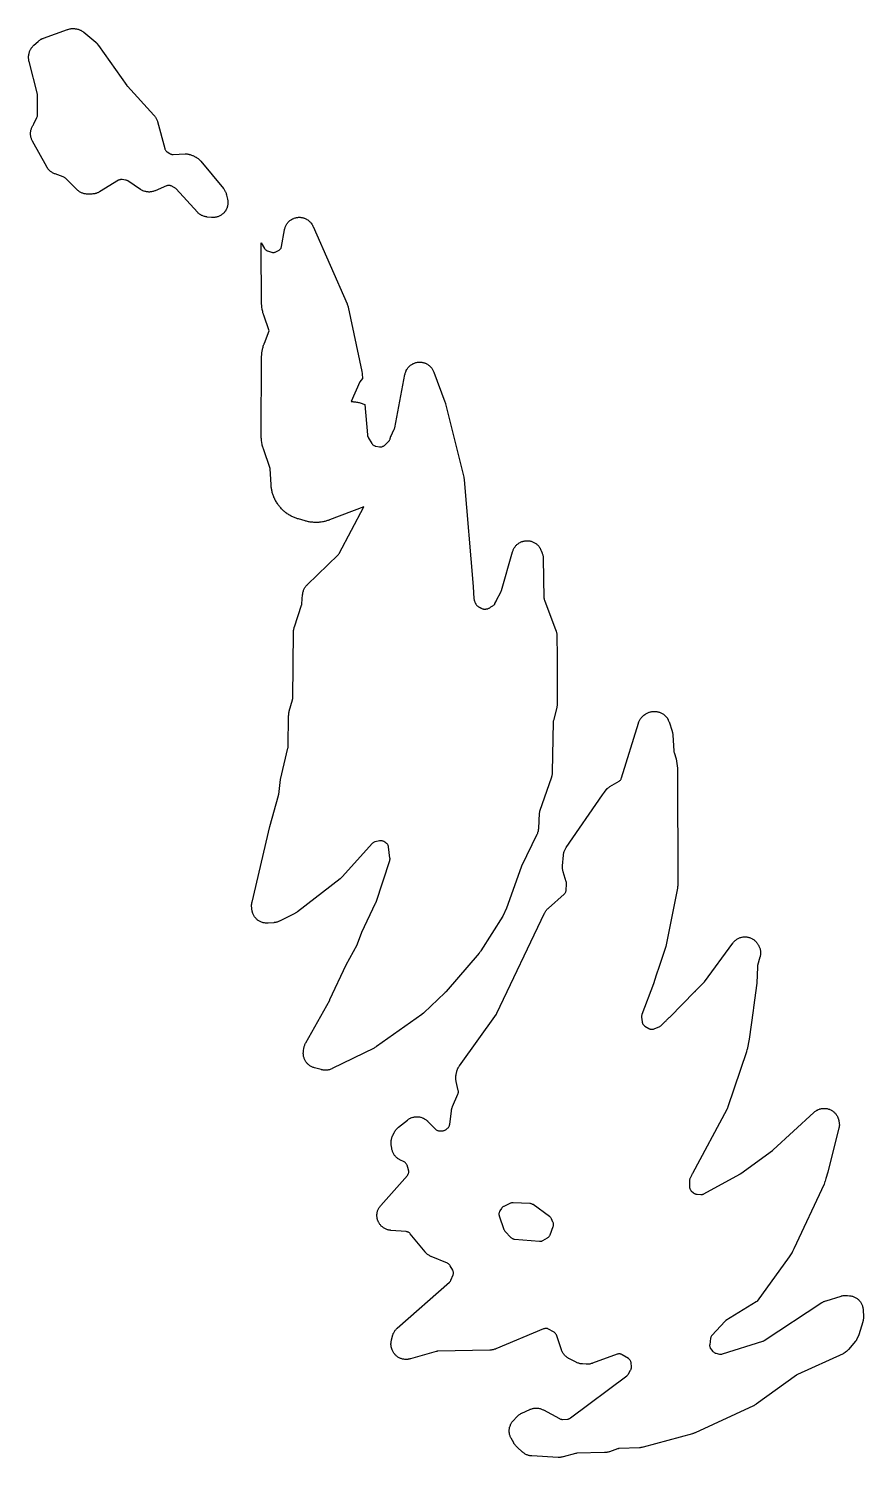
# Model space of a CAD drawing. Header units: millimetres. Extents: x 14 to 182, y 21 to 292.
# Drawn here: x 127.4 to 171.5, y 207.5 to 282.9 of the extents above; entities that cross this region are included whole.
import ezdxf

# ---------------------------------------------------------------- set-up
doc = ezdxf.new("R2010")
doc.units = ezdxf.units.MM
doc.layers.add('CUT', color=7, linetype='CONTINUOUS')

msp = doc.modelspace()

# ---------------------------------------------------------------- linework, layer by layer
at = {"layer": 'CUT'}
for points in [[(127.3984, 281.5832), (127.4077, 281.625), (127.4189, 281.6664), (127.4288, 281.6969), (127.4439, 281.737), (127.4566, 281.7664), (127.4755, 281.8049), (127.4909, 281.833), (127.5134, 281.8695), (127.5314, 281.896), (127.5572, 281.9301), (127.5777, 281.9548), (127.6067, 281.9864), (127.637, 282.0166), (127.6526, 282.0313), (127.8805, 282.237), (127.8971, 282.2512), (127.9309, 282.2789), (127.966, 282.3048), (127.9932, 282.323), (128.0306, 282.3454), (128.0594, 282.3609), (128.0989, 282.3796), (128.1392, 282.3964), (128.1595, 282.4043), (129.4288, 282.8618), (129.4523, 282.8695), (129.4995, 282.8837), (129.5474, 282.8952), (129.5838, 282.9019), (129.6327, 282.9081), (129.6696, 282.9107), (129.7189, 282.9116), (129.7682, 282.9097), (129.7928, 282.9081), (129.8429, 282.9034), (129.8654, 282.9007), (129.9103, 282.8943), (129.9548, 282.8855), (129.9878, 282.8773), (130.0312, 282.8641), (130.0632, 282.8526), (130.105, 282.8352), (130.1357, 282.8205), (130.1756, 282.7989), (130.2046, 282.7812), (130.2421, 282.7557), (130.2783, 282.7283), (130.296, 282.7142), (130.9186, 282.1917), (130.9332, 282.1789), (130.9618, 282.1527), (130.9851, 282.1295), (131.0709, 282.0255), (132.5592, 279.9132), (132.5707, 279.8979), (132.5872, 279.8774), (132.5997, 279.8629), (133.9921, 278.3424), (134.0063, 278.3262), (134.0338, 278.2932), (134.0596, 278.2588), (134.0778, 278.2322), (134.1003, 278.1955), (134.1158, 278.1673), (134.1347, 278.1287), (134.1474, 278.0991), (134.1625, 278.0588), (134.1757, 278.0179), (134.1818, 277.9973), (134.5635, 276.5819), (134.5732, 276.552), (134.586, 276.5234), (134.6018, 276.4962), (134.6202, 276.4708), (134.6413, 276.4475), (134.6646, 276.4266), (134.6901, 276.4081), (134.8321, 276.3162), (134.8587, 276.3008), (134.8867, 276.2883), (134.9159, 276.2787), (134.9459, 276.2721), (134.9764, 276.2686), (135.0071, 276.2683), (135.6355, 276.2934), (135.6584, 276.2938), (135.7041, 276.2933), (135.7498, 276.2904), (135.7838, 276.2866), (135.8289, 276.2791), (135.8624, 276.2719), (135.9066, 276.2599), (135.9392, 276.2492), (135.9819, 276.2328), (136.0237, 276.2142), (136.0443, 276.2044), (136.2007, 276.1253), (136.2211, 276.1143), (136.2613, 276.0912), (136.3003, 276.0661), (136.3285, 276.0458), (136.3648, 276.0169), (136.3907, 275.9938), (136.4238, 275.9612), (136.4551, 275.927), (136.4703, 275.9095), (137.6633, 274.4625), (137.6762, 274.4461), (137.7011, 274.4129), (137.7245, 274.3785), (137.7408, 274.352), (137.7609, 274.3156), (137.7747, 274.2877), (137.7913, 274.2496), (137.8025, 274.2205), (137.8155, 274.181), (137.8268, 274.141), (137.8319, 274.1209), (137.8803, 273.912), (137.8848, 273.89), (137.8927, 273.8458), (137.8984, 273.8013), (137.901, 273.7678), (137.9023, 273.7229), (137.9015, 273.6893), (137.8983, 273.6445), (137.8942, 273.6111), (137.8865, 273.5669), (137.8791, 273.534), (137.8671, 273.4908), (137.8564, 273.4589), (137.8401, 273.4171), (137.8264, 273.3864), (137.806, 273.3464), (137.7892, 273.3172), (137.765, 273.2794), (137.7454, 273.2521), (137.7175, 273.2169), (137.6953, 273.1917), (137.664, 273.1595), (137.6394, 273.1365), (137.605, 273.1076), (137.5783, 273.0873), (137.5412, 273.0619), (137.5125, 273.0443), (137.4731, 273.0228), (137.4429, 273.0081), (137.4015, 272.9906), (137.3699, 272.9791), (137.3271, 272.9658), (137.2945, 272.9574), (137.2505, 272.9485), (137.2172, 272.9434), (137.1726, 272.9389), (137.139, 272.9372), (137.0941, 272.9371), (137.0493, 272.9393), (137.0269, 272.9409), (136.8103, 272.9624), (136.787, 272.9653), (136.7406, 272.9723), (136.6946, 272.9818), (136.6606, 272.9907), (136.6158, 273.0049), (136.5829, 273.0173), (136.5399, 273.0361), (136.5084, 273.0518), (136.4676, 273.075), (136.438, 273.0939), (136.3998, 273.1212), (136.3723, 273.1432), (136.3371, 273.1743), (136.3037, 273.2072), (136.2874, 273.2241), (135.1632, 274.4521), (135.1426, 274.4726), (135.1201, 274.491), (135.0959, 274.5071), (135.0702, 274.5208), (134.8961, 274.6031), (134.87, 274.614), (134.843, 274.6224), (134.8153, 274.6282), (134.7872, 274.6313), (134.759, 274.6318), (134.7308, 274.6296), (134.7029, 274.6248), (134.6756, 274.6174), (134.6491, 274.6074), (134.0541, 274.351), (134.0333, 274.3427), (133.9915, 274.3271), (133.9489, 274.3135), (133.9165, 274.305), (133.8728, 274.2958), (133.8397, 274.2905), (133.7953, 274.2856), (133.7618, 274.2837), (133.7171, 274.2832), (133.6837, 274.2846), (133.6392, 274.2886), (133.606, 274.2933), (133.5621, 274.3017), (133.5296, 274.3096), (133.4867, 274.3224), (133.4552, 274.3335), (133.4138, 274.3504), (133.3835, 274.3646), (133.344, 274.3855), (133.3056, 274.4084), (133.2867, 274.4203), (132.6129, 274.8686), (132.5846, 274.8852), (132.5547, 274.8987), (132.5234, 274.9088), (132.4913, 274.9155), (132.3232, 274.9407), (132.2937, 274.9436), (132.264, 274.9437), (132.2344, 274.9407), (132.2053, 274.9349), (132.1769, 274.9262), (132.1495, 274.9148), (132.1234, 274.9007), (131.122, 274.2949), (131.1045, 274.2848), (131.0689, 274.2654), (131.0325, 274.2477), (131.0047, 274.2356), (130.9669, 274.2212), (130.9381, 274.2117), (130.8991, 274.2007), (130.8695, 274.1938), (130.8297, 274.1864), (130.7997, 274.1822), (130.7594, 274.1784), (130.719, 274.1764), (130.6987, 274.1759), (130.497, 274.1751), (130.4749, 274.1755), (130.4307, 274.1775), (130.3867, 274.1817), (130.3539, 274.1865), (130.3104, 274.1949), (130.2782, 274.2029), (130.2359, 274.2156), (130.2046, 274.2266), (130.1637, 274.2434), (130.1337, 274.2575), (130.0946, 274.2783), (130.0661, 274.2952), (130.0293, 274.3197), (130.0026, 274.3394), (129.9683, 274.3674), (129.9355, 274.397), (129.9194, 274.4122), (129.3191, 275.0097), (129.2947, 275.0315), (129.268, 275.0505), (129.2393, 275.0665), (129.2091, 275.0793), (128.7735, 275.2361), (128.7518, 275.2446), (128.709, 275.2625), (128.6672, 275.2827), (128.6367, 275.2994), (128.5971, 275.3237), (128.5685, 275.3435), (128.5316, 275.3718), (128.5052, 275.3944), (128.4715, 275.4263), (128.4475, 275.4515), (128.4173, 275.4868), (128.396, 275.5143), (128.3696, 275.5525), (128.3451, 275.592), (128.3334, 275.6121), (127.5861, 276.9728), (127.5687, 277.0046), (127.5507, 277.0416), (127.5379, 277.0714), (127.5228, 277.1115), (127.5129, 277.142), (127.5017, 277.1834), (127.4948, 277.2147), (127.4876, 277.2569), (127.4837, 277.2888), (127.4806, 277.3315), (127.4797, 277.3636), (127.4806, 277.4064), (127.4829, 277.4385), (127.4878, 277.481), (127.4931, 277.5127), (127.5021, 277.5546), (127.5103, 277.5856), (127.5233, 277.6264), (127.5344, 277.6565), (127.5512, 277.6959), (127.5652, 277.7249), (127.5856, 277.7625), (127.6023, 277.7899), (127.6302, 277.8314), (127.6426, 277.85), (127.6567, 277.8763), (127.8183, 278.2182), (127.8306, 278.2483), (127.8395, 278.2797), (127.845, 278.3118), (127.847, 278.3443), (127.854, 279.3728), (127.853, 279.3986), (127.8499, 279.4242), (127.8445, 279.4494), (127.4022, 281.1726), (127.3969, 281.1957), (127.3876, 281.2421), (127.3807, 281.289), (127.3774, 281.3243), (127.3755, 281.3716), (127.3759, 281.4071), (127.379, 281.4544), (127.3845, 281.5014), (127.3879, 281.5248), (127.3943, 281.5622)], [(142.0923, 253.5516), (143.7184, 255.1268), (143.74, 255.1501), (143.7591, 255.1756), (143.7753, 255.203), (145.0686, 257.6689), (143.2711, 256.974), (143.2449, 256.9643), (143.2252, 256.9572), (143.1989, 256.948), (143.1592, 256.9348), (143.1059, 256.9184), (143.0657, 256.907), (143.0117, 256.893), (142.9812, 256.8859), (142.9266, 256.8745), (142.8855, 256.8669), (142.8304, 256.858), (142.7994, 256.8537), (142.7439, 256.8474), (142.7023, 256.8437), (142.6466, 256.84), (142.6153, 256.8386), (142.5596, 256.8375), (142.5177, 256.8376), (142.462, 256.8391), (142.4307, 256.8406), (142.3751, 256.8447), (142.3334, 256.8487), (142.2781, 256.8553), (142.247, 256.8598), (142.192, 256.869), (142.151, 256.8768), (142.0964, 256.8886), (142.0558, 256.8983), (142.0287, 256.9051), (142.0085, 256.9105), (141.9816, 256.9179), (141.6211, 257.0224), (141.5939, 257.0306), (141.5736, 257.037), (141.5467, 257.0459), (141.5064, 257.0596), (141.4532, 257.0792), (141.4136, 257.0949), (141.3614, 257.117), (141.3323, 257.1301), (141.2812, 257.1546), (141.2433, 257.1739), (141.1933, 257.2009), (141.1657, 257.2167), (141.1171, 257.2459), (141.0811, 257.2687), (141.034, 257.3003), (141.0079, 257.3186), (140.9623, 257.3523), (140.9287, 257.3784), (140.8847, 257.4143), (140.8605, 257.435), (140.8182, 257.4729), (140.7873, 257.502), (140.7469, 257.5419), (140.7247, 257.5648), (140.6862, 257.6065), (140.6582, 257.6384), (140.6217, 257.6819), (140.6018, 257.7068), (140.5674, 257.7519), (140.5425, 257.7864), (140.5103, 257.8331), (140.4929, 257.8598), (140.4629, 257.908), (140.4413, 257.9446), (140.4137, 257.9942), (140.3988, 258.0224), (140.3736, 258.0732), (140.3556, 258.1117), (140.3327, 258.1637), (140.3206, 258.1931), (140.3003, 258.2461), (140.286, 258.2862), (140.2681, 258.34), (140.2589, 258.3705), (140.2436, 258.4252), (140.2331, 258.4664), (140.2205, 258.5217), (140.2141, 258.5529), (140.2041, 258.6088), (140.1976, 258.6508), (140.1902, 258.7071), (140.1857, 258.7494), (140.183, 258.7776), (140.1812, 258.7988), (140.1792, 258.8271), (140.1281, 259.6865), (139.7733, 260.7214), (139.7629, 260.7532), (139.7554, 260.7771), (139.7459, 260.8092), (139.7323, 260.8574), (139.716, 260.9223), (139.7051, 260.9712), (139.6924, 261.0369), (139.6863, 261.074), (139.6773, 261.1403), (139.6719, 261.1901), (139.6666, 261.2568), (139.6641, 261.3069), (139.6628, 261.3403), (139.6622, 261.3654), (139.6619, 261.3988), (139.6794, 265.5538), (139.6799, 265.5821), (139.6805, 265.6032), (139.6816, 265.6314), (139.6838, 265.6737), (139.688, 265.7299), (139.6921, 265.7721), (139.699, 265.8281), (139.7036, 265.8594), (139.7131, 265.9151), (139.7212, 265.9566), (139.7333, 266.0118), (139.7408, 266.0425), (139.7554, 266.0971), (139.7674, 266.1376), (139.7846, 266.1914), (139.7985, 266.2314), (139.808, 266.2579), (139.8154, 266.2777), (139.8256, 266.3041), (140.0827, 266.9467), (139.792, 267.7811), (139.7817, 267.812), (139.7742, 267.8353), (139.7648, 267.8665), (139.7512, 267.9134), (139.7349, 267.9765), (139.7239, 268.0241), (139.711, 268.088), (139.7047, 268.124), (139.6953, 268.1885), (139.6895, 268.237), (139.6836, 268.3019), (139.6805, 268.3506), (139.6789, 268.3831), (139.678, 268.4076), (139.6772, 268.4401), (139.6494, 271.4064), (139.6496, 271.4449), (139.6503, 271.4738), (139.6518, 271.5123), (139.6557, 271.5843), (139.6567, 271.5974), (139.8358, 271.3025), (139.8527, 271.2776), (139.8721, 271.2545), (139.8936, 271.2334), (139.9172, 271.2146), (139.9426, 271.1983), (139.9694, 271.1846), (139.9975, 271.1736), (140.1966, 271.1074), (140.2252, 271.0994), (140.2544, 271.0943), (140.2839, 271.0921), (140.3136, 271.0929), (140.343, 271.0965), (140.3719, 271.1031), (140.4, 271.1124), (140.427, 271.1245), (140.5749, 271.1995), (140.6016, 271.2148), (140.6266, 271.2328), (140.6496, 271.2532), (140.6704, 271.2759), (140.6888, 271.3006), (140.7045, 271.327), (140.7175, 271.355), (140.7275, 271.3841), (140.7345, 271.414), (140.8918, 272.29), (140.8962, 272.3116), (140.9061, 272.3545), (140.9181, 272.397), (140.9287, 272.4283), (140.9448, 272.4693), (140.9583, 272.4995), (140.9784, 272.5388), (140.9948, 272.5674), (141.0186, 272.6045), (141.0378, 272.6315), (141.0651, 272.6661), (141.0868, 272.691), (141.1174, 272.7228), (141.1414, 272.7454), (141.175, 272.7741), (141.2011, 272.7943), (141.2373, 272.8195), (141.2653, 272.837), (141.3038, 272.8586), (141.3334, 272.8733), (141.3738, 272.8909), (141.4047, 272.9027), (141.4466, 272.9163), (141.4785, 272.925), (141.5216, 272.9345), (141.5542, 272.94), (141.598, 272.9452), (141.6309, 272.9474), (141.675, 272.9483), (141.7081, 272.9474), (141.752, 272.9439), (141.7848, 272.9398), (141.8282, 272.932), (141.8604, 272.9247), (141.9029, 272.9127), (141.9342, 272.9022), (141.9753, 272.8862), (142.0055, 272.8727), (142.0448, 272.8527), (142.0735, 272.8363), (142.1107, 272.8126), (142.1376, 272.7934), (142.1723, 272.7662), (142.1972, 272.7445), (142.229, 272.714), (142.2517, 272.69), (142.2804, 272.6565), (142.3007, 272.6303), (142.3259, 272.5942), (142.3435, 272.5662), (142.3651, 272.5278), (142.3848, 272.4883), (142.3942, 272.4684), (144.1913, 268.379), (144.2, 268.3578), (144.2162, 268.3151), (144.2303, 268.2716), (144.2421, 268.2274), (144.2474, 268.2052), (144.9723, 264.8156), (144.9773, 264.7877), (144.9877, 264.7179), (144.991, 264.6898), (145.0122, 264.4413), (144.8703, 264.256), (144.4039, 263.2192), (144.4325, 263.2184), (144.4933, 263.2152), (144.5387, 263.2116), (144.5992, 263.2053), (144.6331, 263.201), (144.6932, 263.1916), (144.7381, 263.1835), (144.7976, 263.1711), (144.8309, 263.1633), (144.8897, 263.1479), (144.9335, 263.1352), (144.9915, 263.1169), (145.0238, 263.1057), (145.0808, 263.0845), (145.1231, 263.0675), (145.1295, 263.0647), (145.2666, 261.4561), (145.2702, 261.4285), (145.2764, 261.4014), (145.2851, 261.375), (145.2961, 261.3495), (145.3095, 261.3251), (145.5042, 261.0065), (145.5201, 260.983), (145.5382, 260.9612), (145.5582, 260.9411), (145.5801, 260.923), (145.6035, 260.9071), (145.6284, 260.8935), (145.6544, 260.8822), (145.6814, 260.8735), (145.7091, 260.8673), (145.9069, 260.8331), (145.9374, 260.8294), (145.9682, 260.8289), (145.9988, 260.8315), (146.029, 260.8372), (146.0584, 260.846), (146.0868, 260.8577), (146.1138, 260.8723), (146.1392, 260.8896), (146.1627, 260.9094), (146.3817, 261.1137), (146.4032, 261.1359), (146.4223, 261.1602), (146.4387, 261.1864), (146.4524, 261.2141), (146.4632, 261.2431), (146.4709, 261.273), (146.4959, 261.3954), (146.5036, 261.3815), (146.6822, 261.7544), (146.6923, 261.7781), (146.7003, 261.8025), (146.7062, 261.8276), (147.2471, 264.6533), (147.2519, 264.6752), (147.2625, 264.7188), (147.2753, 264.7618), (147.2865, 264.7936), (147.3035, 264.8351), (147.3178, 264.8655), (147.3389, 264.9052), (147.3561, 264.9341), (147.381, 264.9714), (147.4011, 264.9984), (147.4296, 265.0331), (147.4522, 265.0579), (147.484, 265.0896), (147.509, 265.1121), (147.5439, 265.1404), (147.571, 265.1603), (147.6084, 265.185), (147.6374, 265.2021), (147.6772, 265.223), (147.7077, 265.2371), (147.7493, 265.2539), (147.7811, 265.2649), (147.8242, 265.2775), (147.8569, 265.2853), (147.901, 265.2935), (147.9344, 265.298), (147.9791, 265.3017), (148.0127, 265.3029), (148.0576, 265.3022), (148.0911, 265.3), (148.1357, 265.2948), (148.1689, 265.2892), (148.2128, 265.2796), (148.2452, 265.2708), (148.2879, 265.2569), (148.3193, 265.2449), (148.3604, 265.2268), (148.3904, 265.2117), (148.4295, 265.1896), (148.4579, 265.1716), (148.4946, 265.1457), (148.5211, 265.125), (148.555, 265.0956), (148.5792, 265.0723), (148.61, 265.0396), (148.6319, 265.014), (148.6593, 264.9785), (148.6785, 264.9509), (148.7022, 264.9128), (148.7185, 264.8833), (148.7383, 264.8431), (148.7561, 264.8019), (148.7644, 264.781), (149.3532, 263.203), (149.3614, 263.1791), (149.3802, 263.1186), (149.387, 263.0942), (150.3532, 259.2225), (150.3572, 259.205), (150.3644, 259.1699), (150.3703, 259.1346), (150.3748, 259.099), (150.3767, 259.0812), (150.8572, 253.4574), (150.8916, 252.8064), (150.8945, 252.7783), (150.8999, 252.7506), (150.9079, 252.7235), (150.9184, 252.6974), (150.9242, 252.6848), (150.925, 252.6784), (150.9312, 252.6513), (150.9399, 252.6249), (150.951, 252.5994), (150.9644, 252.575), (150.98, 252.5519), (150.9913, 252.5382), (150.9972, 252.5253), (151.0106, 252.4995), (151.0264, 252.475), (151.0446, 252.4522), (151.0649, 252.4312), (151.0871, 252.4124), (151.111, 252.3958), (151.1365, 252.3815), (151.1632, 252.3698), (151.1909, 252.3608), (151.2239, 252.3518), (151.2636, 252.3216), (151.288, 252.3049), (151.3139, 252.2906), (151.341, 252.279), (151.3692, 252.2701), (151.3981, 252.264), (151.4275, 252.2608), (151.457, 252.2605), (151.4864, 252.2631), (151.5155, 252.2686), (151.5409, 252.2761), (151.5539, 252.2759), (151.5842, 252.2786), (151.6141, 252.2844), (151.6432, 252.2931), (151.6713, 252.3047), (151.6981, 252.3192), (151.7233, 252.3362), (151.7466, 252.3557), (151.7754, 252.3824), (151.8575, 252.4204), (151.8828, 252.4336), (151.9068, 252.4492), (151.9292, 252.467), (151.9498, 252.4869), (151.9684, 252.5086), (151.9849, 252.532), (151.9991, 252.5569), (152.0444, 252.6463), (152.0542, 252.6621), (152.0682, 252.6912), (152.0703, 252.6971), (152.3213, 253.1918), (152.333, 253.2177), (152.3421, 253.2446), (152.9322, 255.2947), (152.9387, 255.3154), (152.9527, 255.3566), (152.9687, 255.397), (152.9821, 255.4266), (153.002, 255.4653), (153.0182, 255.4935), (153.0416, 255.5301), (153.0605, 255.5566), (153.0874, 255.5908), (153.1087, 255.6154), (153.1388, 255.6468), (153.1624, 255.6692), (153.1953, 255.6975), (153.221, 255.7176), (153.2565, 255.7426), (153.284, 255.7601), (153.3218, 255.7816), (153.3508, 255.7963), (153.3905, 255.814), (153.4208, 255.8259), (153.462, 255.8397), (153.4934, 255.8486), (153.5357, 255.8584), (153.5677, 255.8642), (153.6108, 255.8699), (153.6433, 255.8726), (153.6867, 255.8741), (153.7193, 255.8736), (153.7626, 255.8709), (153.795, 255.8673), (153.8379, 255.8604), (153.8698, 255.8537), (153.9118, 255.8427), (153.9429, 255.833), (153.9837, 255.818), (154.0137, 255.8053), (154.0528, 255.7865), (154.0865, 255.7681), (154.1229, 255.7461), (154.1531, 255.7259), (154.1865, 255.7011), (154.2107, 255.6814), (154.2417, 255.6536), (154.2639, 255.6317), (154.2922, 255.6012), (154.3123, 255.5774), (154.3377, 255.5444), (154.3555, 255.5188), (154.3777, 255.4836), (154.3931, 255.4565), (154.412, 255.4194), (154.4291, 255.3815), (154.4372, 255.3623), (154.4923, 255.2234), (154.4993, 255.2044), (154.5126, 255.1661), (154.5241, 255.1272), (154.5313, 255.0977), (154.5393, 255.0579), (154.5439, 255.0279), (154.5482, 254.9876), (154.5507, 254.9471), (154.5515, 254.9268), (154.5867, 252.8447), (154.5883, 252.8188), (154.5921, 252.7932), (154.5981, 252.7679), (154.6062, 252.7433), (155.2173, 251.1338), (155.224, 251.1148), (155.2366, 251.0765), (155.2475, 251.0376), (155.2543, 251.0081), (155.2617, 250.9684), (155.2659, 250.9385), (155.2696, 250.8983), (155.2716, 250.858), (155.2721, 250.8378), (155.2762, 249.7822), (155.2762, 247.1546), (155.2705, 247.1212), (155.2623, 247.0833), (155.2578, 247.0644), (155.0821, 246.3905), (155.0752, 246.3556), (155.0724, 246.3201), (155.0254, 243.6512), (155.0244, 243.6276), (155.0211, 243.5805), (155.0153, 243.5337), (155.0091, 243.4989), (154.9985, 243.453), (154.9855, 243.4076), (154.9784, 243.3851), (154.3549, 241.579), (154.3471, 241.5525), (154.3418, 241.5255), (154.339, 241.498), (154.2928, 240.6788), (154.291, 240.6566), (154.2863, 240.6124), (154.2795, 240.5685), (154.2727, 240.5358), (154.2615, 240.4928), (154.2515, 240.461), (154.2362, 240.4192), (154.2187, 240.3783), (154.2095, 240.3581), (153.4021, 238.6951), (153.3952, 238.6797), (153.3862, 238.6583), (153.3802, 238.6425), (152.6142, 236.4722), (152.4149, 236.0487), (151.254, 234.2181), (151.2357, 234.1915), (151.1877, 234.1266), (151.1676, 234.1013), (149.4313, 232.0766), (149.4157, 232.0593), (149.3757, 232.0172), (149.3592, 232.0008), (148.251, 230.9505), (148.2268, 230.9291), (148.1645, 230.878), (148.1388, 230.8584), (145.7391, 229.163), (145.7244, 229.1531), (145.6945, 229.1337), (145.6639, 229.1155), (145.6327, 229.0986), (145.6168, 229.0904), (143.4028, 228.0021), (143.3814, 227.9922), (143.3381, 227.9737), (143.2939, 227.9574), (143.2601, 227.947), (143.2144, 227.9355), (143.1798, 227.9287), (143.1331, 227.922), (143.098, 227.9188), (143.0509, 227.917), (143.0156, 227.9175), (142.9686, 227.9207), (142.9335, 227.9249), (142.8871, 227.933), (142.8412, 227.9434), (142.8183, 227.9493), (142.4635, 228.0501), (142.4429, 228.0565), (142.4019, 228.0703), (142.3617, 228.086), (142.3321, 228.0992), (142.2936, 228.1188), (142.2654, 228.1348), (142.2289, 228.1579), (142.2024, 228.1765), (142.1683, 228.2031), (142.1437, 228.2241), (142.1123, 228.2538), (142.0899, 228.2772), (142.0615, 228.3097), (142.0414, 228.3351), (142.0162, 228.3703), (141.9987, 228.3975), (141.977, 228.4349), (141.9621, 228.4636), (141.9441, 228.5029), (141.9321, 228.533), (141.918, 228.5738), (141.9089, 228.6049), (141.8987, 228.6469), (141.8926, 228.6787), (141.8866, 228.7215), (141.8836, 228.7537), (141.8816, 228.7969), (141.8817, 228.8293), (141.8839, 228.8724), (141.8882, 228.9154), (141.8909, 228.9369), (141.9117, 229.077), (141.9151, 229.0971), (141.9229, 229.1371), (141.9325, 229.1766), (141.941, 229.2059), (141.9542, 229.2445), (141.9653, 229.2729), (141.9819, 229.3101), (142.0001, 229.3465), (142.0097, 229.3645), (143.2737, 231.6264), (143.2785, 231.6353), (143.2849, 231.6477), (143.2893, 231.6567), (144.1503, 233.4747), (144.7158, 234.5367), (144.7244, 234.5543), (144.7355, 234.5789), (144.743, 234.5971), (144.9733, 235.2124), (145.6972, 236.741), (145.7046, 236.7578), (145.714, 236.7813), (145.7203, 236.7986), (146.4442, 238.9862), (146.4516, 239.0123), (146.4565, 239.0391), (146.4591, 239.0661), (146.4591, 239.0933), (146.4567, 239.1204), (146.3772, 239.7118), (146.3717, 239.7414), (146.3633, 239.7702), (146.3521, 239.798), (146.3381, 239.8246), (146.3216, 239.8497), (146.3026, 239.8729), (146.2814, 239.8942), (146.2581, 239.9132), (146.2331, 239.9298), (146.1259, 239.9935), (146.1013, 240.0066), (146.0755, 240.0174), (146.0489, 240.0257), (146.0216, 240.0315), (145.9939, 240.0348), (145.966, 240.0355), (145.9381, 240.0335), (145.9106, 240.029), (145.6807, 239.9803), (145.6503, 239.9722), (145.6209, 239.9609), (145.5928, 239.9467), (145.5665, 239.9295), (145.542, 239.9097), (145.5198, 239.8874), (143.9558, 238.1485), (143.8588, 238.0543), (143.8464, 238.0437), (143.8307, 238.031), (141.5808, 236.2889), (141.5632, 236.2759), (141.5274, 236.2509), (141.4904, 236.2276), (141.4524, 236.2062), (141.4331, 236.1959), (140.6314, 235.7942), (140.6116, 235.7848), (140.5716, 235.7671), (140.5307, 235.7514), (140.4996, 235.7412), (140.4574, 235.7295), (140.4254, 235.7223), (140.3823, 235.7148), (140.3389, 235.7094), (140.3171, 235.7072), (140.0236, 235.6851), (140.0008, 235.6839), (139.9553, 235.6828), (139.9097, 235.684), (139.8757, 235.6866), (139.8304, 235.6924), (139.7968, 235.6985), (139.7524, 235.7088), (139.7196, 235.7182), (139.6765, 235.733), (139.6448, 235.7457), (139.6034, 235.7648), (139.5731, 235.7806), (139.5339, 235.8037), (139.5054, 235.8226), (139.4687, 235.8496), (139.4422, 235.8712), (139.4084, 235.9018), (139.3843, 235.9259), (139.3538, 235.9598), (139.3322, 235.9863), (139.3053, 236.023), (139.2865, 236.0516), (139.2634, 236.0909), (139.2476, 236.1212), (139.2287, 236.1626), (139.216, 236.1943), (139.2013, 236.2375), (139.192, 236.2703), (139.1817, 236.3147), (139.1737, 236.3596), (139.1703, 236.3821), (139.1564, 236.492), (139.1544, 236.5119), (139.1511, 236.5516), (139.1496, 236.5914), (139.1499, 236.6213), (139.1519, 236.6611), (139.1548, 236.6908), (139.1604, 236.7303), (139.1677, 236.7694), (139.1718, 236.789), (140.1045, 240.793), (140.5722, 242.4302), (140.5777, 242.4525), (140.5814, 242.4753), (140.6806, 243.2658), (141.0675, 244.9268), (141.073, 244.9578), (141.0753, 244.9891), (141.1073, 246.6503), (141.1081, 246.6694), (141.1088, 246.6808), (141.1103, 246.693), (141.1124, 246.7101), (141.114, 246.7227), (141.124, 246.802), (141.1258, 246.8114), (141.1345, 246.8486), (141.1393, 246.8671), (141.3105, 247.4757), (141.3165, 247.5012), (141.3202, 247.5272), (141.3217, 247.5534), (141.3634, 251.0669), (141.3643, 251.0905), (141.3673, 251.1376), (141.3728, 251.1844), (141.3788, 251.2193), (141.3891, 251.2653), (141.4019, 251.3107), (141.4089, 251.3332), (141.7916, 252.4631), (141.7986, 252.4868), (141.8035, 252.511), (141.8065, 252.5355), (141.8459, 253.029), (141.8484, 253.0521), (141.8544, 253.098), (141.8628, 253.1436), (141.8709, 253.1774), (141.884, 253.2218), (141.8955, 253.2546), (141.9131, 253.2975), (141.9279, 253.3289), (141.9498, 253.3698), (141.9677, 253.3995), (141.9937, 253.4379), (142.0146, 253.4656), (142.0444, 253.5011), (142.076, 253.535)], [(147.3906, 222.3894), (147.4061, 222.4129), (147.4193, 222.4378), (147.4302, 222.4638), (147.4385, 222.4907), (147.4443, 222.5182), (147.4475, 222.5462), (147.4481, 222.5743), (147.446, 222.6024), (147.4412, 222.6302), (147.4339, 222.6574), (147.3564, 222.9002), (147.3461, 222.9278), (147.3331, 222.9542), (147.3176, 222.9792), (147.2997, 223.0026), (147.2796, 223.0241), (147.2575, 223.0436), (147.2336, 223.0608), (147.2082, 223.0755), (146.9798, 223.1934), (146.961, 223.2037), (146.924, 223.2251), (146.888, 223.2482), (146.8619, 223.2668), (146.8283, 223.2932), (146.8041, 223.3142), (146.7731, 223.3438), (146.751, 223.367), (146.723, 223.3993), (146.7032, 223.4245), (146.6784, 223.4593), (146.661, 223.4863), (146.6397, 223.5233), (146.625, 223.5518), (146.6072, 223.5907), (146.5953, 223.6204), (146.5813, 223.6609), (146.5722, 223.6916), (146.5621, 223.7332), (146.554, 223.7751), (146.5504, 223.7962), (146.5229, 223.9869), (146.5203, 224.0095), (146.516, 224.0548), (146.5141, 224.1003), (146.5144, 224.1344), (146.5171, 224.1798), (146.5208, 224.2137), (146.5281, 224.2587), (146.5352, 224.292), (146.547, 224.336), (146.5575, 224.3685), (146.5736, 224.411), (146.5919, 224.4527), (146.6016, 224.4733), (146.6817, 224.6334), (146.6932, 224.6549), (146.7172, 224.697), (146.7435, 224.7379), (146.7648, 224.7673), (146.7954, 224.8051), (146.8198, 224.8321), (146.8542, 224.8664), (146.8904, 224.8987), (146.909, 224.9144), (147.3764, 225.2883), (147.3939, 225.3016), (147.4295, 225.3274), (147.4664, 225.3514), (147.4949, 225.368), (147.5339, 225.3882), (147.5639, 225.402), (147.6047, 225.4184), (147.6359, 225.4291), (147.6781, 225.4414), (147.7102, 225.4491), (147.7534, 225.4572), (147.7861, 225.4617), (147.8299, 225.4655), (147.8629, 225.4668), (147.9069, 225.4664), (147.9398, 225.4644), (147.9835, 225.4597), (148.0161, 225.4545), (148.0591, 225.4455), (148.091, 225.4372), (148.133, 225.4241), (148.1639, 225.4127), (148.2044, 225.3955), (148.2341, 225.3812), (148.2727, 225.3601), (148.3009, 225.3429), (148.3373, 225.3182), (148.3636, 225.2983), (148.3974, 225.2701), (148.4297, 225.2404), (148.4456, 225.2251), (148.8551, 224.8094), (148.8779, 224.7886), (148.9027, 224.7702), (148.9292, 224.7544), (148.9573, 224.7415), (148.9865, 224.7315), (149.0166, 224.7246), (149.0473, 224.7208), (149.0781, 224.7201), (149.237, 224.7251), (149.2645, 224.7272), (149.2917, 224.7319), (149.3184, 224.739), (149.3443, 224.7486), (149.3692, 224.7604), (149.3929, 224.7746), (149.4152, 224.7908), (149.5014, 224.8599), (149.5232, 224.8791), (149.543, 224.9005), (149.5607, 224.9236), (149.5761, 224.9483), (149.589, 224.9744), (149.5993, 225.0016), (149.6069, 225.0297), (149.6117, 225.0584), (149.6965, 225.7679), (149.6996, 225.7895), (149.7068, 225.8325), (149.7162, 225.8752), (149.7248, 225.9067), (149.7382, 225.9483), (149.7536, 225.9891), (149.7618, 226.0093), (150.0442, 226.6587), (150.0552, 226.6882), (150.0631, 226.7187), (150.0677, 226.7499), (150.069, 226.7814), (150.067, 226.8128), (150.0618, 226.8439), (149.9529, 227.3297), (149.9482, 227.3539), (149.94, 227.4024), (149.9346, 227.4513), (149.9325, 227.4881), (149.9324, 227.5374), (149.9344, 227.5742), (149.9397, 227.6231), (149.9477, 227.6717), (149.9523, 227.6959), (149.9859, 227.8479), (149.9914, 227.87), (150.0034, 227.9138), (150.0176, 227.9569), (150.0299, 227.9886), (150.0484, 228.0301), (150.0638, 228.0605), (150.0864, 228.0999), (150.1109, 228.1381), (150.1237, 228.1569), (152.0771, 230.8846), (152.0916, 230.9069), (152.104, 230.9303), (154.617, 236.2082), (154.6273, 236.2285), (154.6489, 236.2685), (154.6725, 236.3074), (154.6917, 236.3356), (154.7191, 236.3719), (154.741, 236.3981), (154.7719, 236.4314), (154.8045, 236.4632), (154.8212, 236.4786), (155.6528, 237.2106), (155.6737, 237.2308), (155.6925, 237.253), (155.7091, 237.2769), (155.7233, 237.3022), (155.7349, 237.3289), (155.744, 237.3565), (155.7503, 237.3849), (155.7538, 237.4137), (155.7789, 237.755), (155.7797, 237.7833), (155.7777, 237.8116), (155.7731, 237.8396), (155.7659, 237.8671), (155.6022, 238.3869), (155.5961, 238.4081), (155.5849, 238.4508), (155.5758, 238.494), (155.5706, 238.5266), (155.5658, 238.5705), (155.5639, 238.6035), (155.5634, 238.6477), (155.5651, 238.6918), (155.5665, 238.7138), (155.6154, 239.2714), (155.618, 239.2944), (155.6245, 239.3403), (155.6332, 239.3859), (155.6416, 239.4196), (155.655, 239.464), (155.6668, 239.4967), (155.6847, 239.5395), (155.6998, 239.5708), (155.722, 239.6115), (155.7463, 239.651), (155.759, 239.6704), (157.6784, 242.4564), (157.7291, 242.5229), (157.7366, 242.5327), (157.7903, 242.6031), (157.929, 242.7852), (157.9436, 242.799), (157.9709, 242.8221), (158.009, 242.8509), (158.0485, 242.8777), (158.0686, 242.8906), (158.5497, 243.1807), (158.5756, 243.1982), (158.5995, 243.2183), (158.6212, 243.2408), (158.6405, 243.2655), (158.6571, 243.292), (158.6708, 243.3201), (158.6815, 243.3495), (159.5698, 246.2395), (159.5773, 246.2618), (159.5935, 246.3061), (159.612, 246.3496), (159.6276, 246.3813), (159.6506, 246.4225), (159.6694, 246.4525), (159.6965, 246.4911), (159.7183, 246.5189), (159.7494, 246.5544), (159.774, 246.5798), (159.8086, 246.6119), (159.8449, 246.6421), (159.8634, 246.6568), (159.9144, 246.695), (159.9316, 246.7073), (159.9665, 246.7309), (160.0025, 246.753), (160.0303, 246.7682), (160.0682, 246.7867), (160.0972, 246.7993), (160.1367, 246.8142), (160.1668, 246.824), (160.2075, 246.8351), (160.2383, 246.8421), (160.2799, 246.8494), (160.3113, 246.8533), (160.3534, 246.8567), (160.3955, 246.8581), (160.4167, 246.8583), (160.4414, 246.8579), (160.4628, 246.8571), (160.5055, 246.8545), (160.548, 246.8498), (160.5797, 246.8448), (160.6216, 246.8361), (160.6526, 246.8281), (160.6935, 246.8155), (160.7236, 246.8046), (160.7631, 246.7881), (160.7921, 246.7744), (160.8299, 246.7543), (160.8574, 246.7379), (160.8931, 246.7142), (160.9189, 246.6953), (160.9522, 246.6684), (160.9761, 246.6471), (161.0067, 246.6171), (161.0285, 246.5936), (161.0561, 246.5609), (161.0755, 246.5354), (161.0999, 246.5002), (161.1168, 246.473), (161.1377, 246.4357), (161.152, 246.407), (161.1693, 246.3679), (161.1847, 246.3279), (161.1919, 246.3078), (161.3545, 245.8168), (161.3606, 245.797), (161.3718, 245.757), (161.3811, 245.7165), (161.3886, 245.6756), (161.3919, 245.6551), (161.3986, 245.6057), (161.4369, 244.7796), (161.4396, 244.7511), (161.445, 244.7229), (161.4531, 244.6954), (161.5669, 244.3665), (161.6339, 243.8735), (161.637, 243.8435), (161.6421, 243.7685), (161.6431, 243.7384), (161.6503, 237.715), (161.6497, 237.6925), (161.6475, 237.6476), (161.6431, 237.6028), (161.6364, 237.5584), (161.6325, 237.5362), (161.012, 234.4566), (160.664, 233.3878), (160.5168, 232.9356), (160.5147, 232.9293), (160.3662, 232.4731), (159.7584, 230.8549), (159.7495, 230.8273), (159.7433, 230.799), (159.7399, 230.7703), (159.7393, 230.7414), (159.7415, 230.7125), (159.7712, 230.4721), (159.7764, 230.4426), (159.7845, 230.4138), (159.7954, 230.3859), (159.809, 230.3592), (159.8252, 230.3341), (159.8438, 230.3107), (159.8647, 230.2892), (159.8876, 230.27), (159.9123, 230.2531), (160.123, 230.1241), (160.1482, 230.1103), (160.1746, 230.0989), (160.202, 230.0901), (160.2301, 230.084), (160.2587, 230.0807), (160.2874, 230.08), (160.3161, 230.0821), (160.3444, 230.087), (160.3722, 230.0945), (160.3991, 230.1047), (160.701, 230.2357), (160.7265, 230.2483), (160.7508, 230.2632), (160.7736, 230.2804), (160.7946, 230.2996), (161.0087, 230.5155), (161.0297, 230.5306), (161.0548, 230.5534), (161.2029, 230.7034), (161.2239, 230.7227), (162.5532, 232.0678), (162.5656, 232.0811), (162.5821, 232.0999), (162.5879, 232.107), (162.749, 232.2703), (163.0357, 232.5593), (163.0508, 232.5757), (163.0646, 232.5932), (164.5585, 234.631), (164.572, 234.6485), (164.5998, 234.6828), (164.6293, 234.7156), (164.6526, 234.7392), (164.6851, 234.769), (164.7106, 234.7901), (164.7459, 234.8166), (164.7733, 234.8351), (164.8111, 234.8581), (164.8401, 234.8738), (164.88, 234.8929), (164.9104, 234.9057), (164.9519, 234.9208), (164.9835, 234.9306), (165.0263, 234.9416), (165.0587, 234.9482), (165.1024, 234.9549), (165.1353, 234.9583), (165.1794, 234.9608), (165.2124, 234.9609), (165.2566, 234.959), (165.2895, 234.9559), (165.3332, 234.9497), (165.3657, 234.9434), (165.4086, 234.9329), (165.4403, 234.9235), (165.4819, 234.9088), (165.5126, 234.8964), (165.5526, 234.8777), (165.5818, 234.8623), (165.6198, 234.8398), (165.6474, 234.8215), (165.683, 234.7954), (165.7087, 234.7746), (165.7416, 234.7451), (165.7651, 234.7218), (165.795, 234.6893), (165.8161, 234.6638), (165.8426, 234.6285), (165.8673, 234.5919), (165.8792, 234.5733), (165.9031, 234.534), (165.9146, 234.5138), (165.9366, 234.4729), (165.9565, 234.4308), (165.9698, 234.3986), (165.9852, 234.3548), (165.9951, 234.3214), (166.0059, 234.2762), (166.0122, 234.2419), (166.0184, 234.1958), (166.0211, 234.1611), (166.0225, 234.1146), (166.0216, 234.0798), (166.0182, 234.0335), (166.0138, 233.9989), (166.0055, 233.9532), (165.9949, 233.9079), (165.989, 233.8854), (165.8646, 233.4556), (165.8585, 233.4306), (165.8546, 233.4051), (165.8529, 233.3793), (165.8322, 232.5067), (165.6517, 231.2239), (165.65, 231.2117), (165.6295, 231.0659), (165.4168, 229.5541), (165.3107, 229.0201), (165.3042, 228.9921), (165.2858, 228.9228), (165.2775, 228.8953), (164.2994, 225.9806), (164.2931, 225.9629), (164.2815, 225.9327), (164.2547, 225.8731), (164.2404, 225.8439), (162.4234, 222.4741), (162.409, 222.4434), (162.3982, 222.4114), (162.3946, 222.3947), (162.3022, 222.2221), (162.2893, 222.1947), (162.2792, 222.1661), (162.272, 222.1366), (162.2679, 222.1065), (162.2668, 222.0762), (162.2711, 221.77), (162.2731, 221.7401), (162.278, 221.7105), (162.2858, 221.6815), (162.2965, 221.6535), (162.3099, 221.6267), (162.326, 221.6014), (162.3445, 221.5777), (162.3653, 221.5561), (162.4793, 221.4485), (162.5021, 221.4291), (162.5267, 221.412), (162.553, 221.3974), (162.5805, 221.3856), (162.6091, 221.3765), (162.6385, 221.3704), (162.6683, 221.3672), (162.8709, 221.3558), (162.8987, 221.3555), (162.9265, 221.3579), (162.9539, 221.3628), (162.9808, 221.3702), (163.0069, 221.38), (163.0319, 221.3923), (164.9277, 222.4315), (164.9446, 222.4415), (164.9672, 222.4559), (164.9834, 222.4669), (166.6517, 223.6883), (166.6649, 223.6986), (166.6826, 223.7131), (166.6952, 223.7241), (168.8365, 225.6928), (168.8531, 225.7073), (168.8869, 225.7354), (168.922, 225.7619), (168.9493, 225.7804), (168.9869, 225.8033), (169.0158, 225.8191), (169.0554, 225.8382), (169.0858, 225.8511), (169.1271, 225.8663), (169.1586, 225.8761), (169.2012, 225.8872), (169.2334, 225.8939), (169.2769, 225.9007), (169.3097, 225.9043), (169.3536, 225.9069), (169.3866, 225.9072), (169.4305, 225.9054), (169.4634, 225.9025), (169.507, 225.8965), (169.5394, 225.8904), (169.5822, 225.8802), (169.6138, 225.8709), (169.6554, 225.8565), (169.686, 225.8443), (169.726, 225.8259), (169.7552, 225.8107), (169.7932, 225.7885), (169.8208, 225.7705), (169.8565, 225.7447), (169.8822, 225.7241), (169.9152, 225.6949), (169.9388, 225.6719), (169.9687, 225.6397), (169.99, 225.6144), (170.0166, 225.5794), (170.0353, 225.5523), (170.0584, 225.5148), (170.0796, 225.4763), (170.0898, 225.4568), (170.1005, 225.4349), (170.1099, 225.4144), (170.1257, 225.3776), (170.1317, 225.3556), (170.1414, 225.3116), (170.149, 225.2671), (170.1522, 225.2448), (170.1808, 225.0017), (170.1794, 224.9865), (170.1728, 224.9419), (170.1641, 224.8978), (170.1591, 224.8758), (169.5726, 222.5419), (169.4693, 222.2069), (169.426, 222.0665), (169.4204, 222.0484), (169.3752, 221.9018), (167.7856, 218.4889), (167.713, 218.3443), (167.7047, 218.3287), (167.6963, 218.3134), (167.6828, 218.292), (167.6722, 218.2761), (167.524, 218.062), (165.8512, 215.7309), (165.8175, 215.7077), (165.798, 215.695), (164.1947, 214.7099), (164.1722, 214.6947), (164.1513, 214.6776), (164.1319, 214.6586), (163.4616, 213.9373), (163.442, 213.9139), (163.4249, 213.8887), (163.4104, 213.8618), (163.3987, 213.8336), (163.39, 213.8044), (163.3842, 213.7744), (163.3363, 213.4302), (163.3337, 213.4001), (163.334, 213.37), (163.3374, 213.34), (163.3438, 213.3105), (163.3532, 213.2818), (163.3653, 213.2542), (163.3802, 213.228), (163.3976, 213.2034), (163.4885, 213.0877), (163.5076, 213.0658), (163.5286, 213.0458), (163.5515, 213.0279), (163.576, 213.0124), (163.6019, 212.9992), (163.629, 212.9887), (163.6569, 212.9808), (163.8505, 212.9361), (163.8819, 212.9306), (163.9138, 212.9284), (163.9458, 212.9297), (163.9774, 212.9343), (164.0083, 212.9423), (166.1365, 213.6144), (166.1623, 213.6238), (166.187, 213.6356), (166.2106, 213.6496), (169.262, 215.6499), (169.28, 215.6611), (169.3163, 215.6825), (169.3536, 215.7022), (169.3822, 215.7157), (169.4212, 215.7318), (169.4609, 215.7461), (169.4809, 215.7528), (170.2698, 215.9958), (170.2918, 216.002), (170.3363, 216.0132), (170.3812, 216.0222), (170.4152, 216.0272), (170.4609, 216.0315), (170.4952, 216.033), (170.541, 216.0327), (170.5868, 216.0301), (170.6096, 216.0281), (170.7255, 216.0155), (170.7481, 216.0124), (170.7931, 216.0051), (170.8377, 215.9956), (170.8708, 215.9868), (170.9142, 215.9728), (170.9461, 215.9606), (170.9879, 215.9423), (171.0185, 215.927), (171.0582, 215.9045), (171.0871, 215.8862), (171.1243, 215.8598), (171.1512, 215.8387), (171.1855, 215.8087), (171.2101, 215.7849), (171.2413, 215.7516), (171.2633, 215.7254), (171.2909, 215.6891), (171.3102, 215.6609), (171.334, 215.6219), (171.3503, 215.5919), (171.37, 215.5508), (171.3832, 215.5192), (171.3987, 215.4763), (171.4086, 215.4436), (171.4197, 215.3993), (171.4262, 215.3657), (171.4327, 215.3206), (171.4369, 215.2752), (171.4384, 215.2524), (171.4524, 214.9128), (171.4527, 214.8884), (171.4521, 214.8399), (171.4489, 214.7913), (171.4445, 214.7552), (171.436, 214.7073), (171.425, 214.66), (171.4188, 214.6364), (171.2186, 213.9487), (171.0952, 213.6801), (171.0852, 213.6656), (171.0558, 213.6276), (171.0406, 213.6089), (170.6634, 213.1711), (170.6471, 213.1532), (170.6137, 213.1184), (170.5785, 213.0854), (170.5508, 213.0621), (170.5122, 213.0331), (170.4822, 213.0129), (170.4407, 212.9882), (170.398, 212.9658), (170.3763, 212.9551), (167.9685, 211.8504), (167.9424, 211.8369), (167.9178, 211.8208), (165.797, 210.2869), (165.779, 210.2745), (165.7425, 210.2507), (165.7048, 210.2287), (165.6661, 210.2085), (165.6465, 210.1989), (162.5689, 208.7799), (162.5518, 208.7724), (162.5173, 208.7582), (162.4822, 208.7454), (162.4466, 208.7341), (162.4287, 208.7289), (159.831, 208.0214), (159.8066, 208.0154), (159.7574, 208.005), (159.7078, 207.9972), (159.6578, 207.9923), (159.6327, 207.9906), (158.555, 207.9449), (158.5254, 207.9422), (158.4962, 207.9366), (158.4678, 207.9281), (158.0482, 207.7798), (158.0257, 207.7725), (157.9805, 207.7592), (157.9346, 207.7482), (157.8999, 207.7418), (157.8531, 207.7357), (157.806, 207.7321), (157.7825, 207.7309), (156.3248, 207.6946), (156.289, 207.6916), (156.2538, 207.6843), (155.5997, 207.507), (155.5765, 207.5013), (155.5297, 207.4913), (155.4825, 207.4838), (155.4469, 207.48), (155.3991, 207.4775), (155.3513, 207.4776), (155.3274, 207.4782), (153.9535, 207.553), (153.9317, 207.5547), (153.8884, 207.5592), (153.8453, 207.5658), (153.8133, 207.5722), (153.7711, 207.5829), (153.7399, 207.5925), (153.6989, 207.6072), (153.6687, 207.6197), (153.6294, 207.6384), (153.6006, 207.6537), (153.5632, 207.6761), (153.536, 207.6942), (153.5009, 207.72), (153.4672, 207.7476), (153.4506, 207.7617), (153.1695, 208.0146), (153.1511, 208.0321), (153.1154, 208.0681), (153.0817, 208.1061), (153.0581, 208.1359), (153.0289, 208.1775), (153.0021, 208.2205), (152.9894, 208.2425), (152.8533, 208.4918), (152.8434, 208.5109), (152.8247, 208.5495), (152.8078, 208.589), (152.7966, 208.6191), (152.7836, 208.66), (152.7753, 208.6911), (152.7662, 208.733), (152.7609, 208.7647), (152.7558, 208.8073), (152.7536, 208.8394), (152.7526, 208.8823), (152.7534, 208.9145), (152.7566, 208.9573), (152.7604, 208.9892), (152.7676, 209.0315), (152.7745, 209.0629), (152.7857, 209.1044), (152.7956, 209.135), (152.8107, 209.1751), (152.8234, 209.2047), (152.8422, 209.2432), (152.8577, 209.2714), (152.8802, 209.308), (152.8983, 209.3346), (152.9241, 209.3689), (152.9515, 209.4019), (152.9656, 209.418), (153.1514, 209.6211), (153.167, 209.6373), (153.1989, 209.6689), (153.2324, 209.6988), (153.2586, 209.72), (153.2949, 209.7465), (153.323, 209.7649), (153.3618, 209.7876), (153.4016, 209.8084), (153.4218, 209.8182), (153.8345, 210.0076), (153.8559, 210.0167), (153.899, 210.0339), (153.943, 210.0488), (153.9765, 210.0583), (154.0218, 210.0686), (154.056, 210.0745), (154.1022, 210.0801), (154.1369, 210.0825), (154.1833, 210.0833), (154.2181, 210.0821), (154.2643, 210.0781), (154.2988, 210.0733), (154.3444, 210.0645), (154.3782, 210.0562), (154.4227, 210.0428), (154.4554, 210.0311), (154.4983, 210.0131), (154.5401, 209.9931), (154.5608, 209.9825), (155.401, 209.5241), (155.4258, 209.512), (155.4516, 209.5023), (155.4782, 209.4949), (155.5054, 209.4901), (155.5328, 209.4877), (155.5604, 209.4879), (155.8278, 209.5019), (155.8572, 209.5049), (155.8861, 209.5108), (155.9144, 209.5195), (155.9417, 209.5309), (155.9677, 209.545), (155.9921, 209.5616), (158.9657, 211.7934), (158.9888, 211.8126), (159.0098, 211.834), (159.0286, 211.8574), (159.045, 211.8826), (159.1615, 212.0832), (159.1752, 212.1097), (159.1862, 212.1374), (159.1944, 212.166), (159.1996, 212.1953), (159.202, 212.225), (159.2014, 212.2548), (159.1868, 212.4633), (159.1835, 212.4915), (159.1775, 212.5193), (159.169, 212.5463), (159.1579, 212.5724), (159.1444, 212.5974), (159.1286, 212.621), (159.1107, 212.6429), (159.0907, 212.6631), (159.069, 212.6813), (159.0456, 212.6974), (158.7168, 212.9012), (158.6904, 212.9158), (158.6626, 212.9276), (158.6337, 212.9367), (158.6041, 212.9427), (158.574, 212.9458), (158.5438, 212.9458), (158.5137, 212.9427), (158.4841, 212.9367), (158.4552, 212.9277), (157.1538, 212.4488), (157.1317, 212.4413), (157.0872, 212.4275), (157.042, 212.416), (157.0077, 212.4092), (156.9615, 212.4025), (156.9268, 212.3992), (156.8802, 212.3973), (156.8335, 212.3978), (156.8102, 212.3986), (156.6143, 212.4108), (156.591, 212.4129), (156.5445, 212.4182), (156.4983, 212.426), (156.464, 212.4336), (156.4189, 212.4461), (156.3856, 212.4573), (156.342, 212.4744), (156.2994, 212.4938), (156.2783, 212.5041), (155.9052, 212.6978), (155.8865, 212.7081), (155.8495, 212.7296), (155.8136, 212.7529), (155.7875, 212.7715), (155.754, 212.798), (155.7298, 212.8191), (155.699, 212.8487), (155.6769, 212.8719), (155.649, 212.9043), (155.6292, 212.9296), (155.6045, 212.9645), (155.5873, 212.9915), (155.566, 213.0286), (155.5513, 213.0571), (155.5337, 213.096), (155.5179, 213.1357), (155.5104, 213.1558), (155.2403, 213.9418), (155.2299, 213.968), (155.2171, 213.9931), (155.2019, 214.0169), (155.1846, 214.0392), (155.1653, 214.0598), (155.1441, 214.0784), (155.1213, 214.095), (155.097, 214.1094), (154.8256, 214.2532), (154.7989, 214.2656), (154.7712, 214.2755), (154.7426, 214.2825), (154.7135, 214.2867), (154.6841, 214.2881), (154.6547, 214.2865), (154.6256, 214.2821), (154.597, 214.2748), (154.5694, 214.2648), (152.0397, 213.2064), (152.0201, 213.1987), (151.9806, 213.1843), (151.9405, 213.1717), (151.91, 213.1638), (151.8688, 213.155), (151.8377, 213.1499), (151.7959, 213.1451), (151.754, 213.1422), (151.733, 213.1412), (148.9759, 213.0802), (148.9505, 213.0785), (148.9254, 213.0747), (148.9007, 213.0689), (147.5322, 212.681), (147.5109, 212.6755), (147.4682, 212.6656), (147.4249, 212.6578), (147.3923, 212.6536), (147.3485, 212.65), (147.3157, 212.6489), (147.2718, 212.6497), (147.2389, 212.6518), (147.1953, 212.6569), (147.1628, 212.6622), (147.1199, 212.6714), (147.0881, 212.6799), (147.0463, 212.6933), (147.0155, 212.7049), (146.9752, 212.7223), (146.9456, 212.7367), (146.9072, 212.758), (146.8792, 212.7753), (146.843, 212.8002), (146.8169, 212.8201), (146.7833, 212.8484), (146.7592, 212.8708), (146.7285, 212.9023), (146.7067, 212.9269), (146.6793, 212.9612), (146.66, 212.9878), (146.636, 213.0246), (146.6194, 213.053), (146.5992, 213.092), (146.5854, 213.1219), (146.569, 213.1626), (146.5547, 213.2041), (146.548, 213.225), (146.5434, 213.2407), (146.5373, 213.2638), (146.5264, 213.3103), (146.5179, 213.3573), (146.5134, 213.3928), (146.51, 213.4404), (146.5093, 213.4762), (146.5109, 213.5239), (146.514, 213.5596), (146.5207, 213.6069), (146.5299, 213.6538), (146.5351, 213.6771), (146.5858, 213.8784), (146.5918, 213.9001), (146.605, 213.9432), (146.6203, 213.9856), (146.6333, 214.0167), (146.6528, 214.0573), (146.6689, 214.087), (146.6924, 214.1255), (146.7114, 214.1534), (146.7386, 214.1894), (146.7602, 214.2153), (146.7909, 214.2483), (146.8231, 214.2798), (146.8397, 214.2951), (149.596, 216.7268), (149.6159, 216.7461), (149.634, 216.7671), (149.65, 216.7897), (149.6639, 216.8136), (149.6755, 216.8388), (149.7854, 217.1091), (149.7953, 217.1375), (149.8023, 217.1668), (149.8064, 217.1966), (149.8074, 217.2267), (149.8055, 217.2568), (149.8005, 217.2865), (149.7925, 217.3155), (149.7817, 217.3436), (149.7682, 217.3705), (149.6385, 217.5982), (149.6233, 217.6222), (149.606, 217.6445), (149.5866, 217.6652), (149.5654, 217.6839), (149.5424, 217.7006), (149.5181, 217.715), (149.4924, 217.727), (148.6351, 218.0816), (148.6147, 218.0906), (148.5744, 218.1097), (148.535, 218.1307), (148.5063, 218.148), (148.4692, 218.1728), (148.4424, 218.1928), (148.408, 218.2212), (148.3833, 218.2438), (148.3518, 218.2755), (148.322, 218.3087), (148.3075, 218.3257), (147.5252, 219.2886), (147.505, 219.311), (147.4827, 219.3313), (147.4584, 219.3493), (147.4324, 219.3647), (147.405, 219.3775), (147.3765, 219.3874), (147.3471, 219.3944), (147.3171, 219.3984), (146.5003, 219.466), (146.4788, 219.4683), (146.436, 219.4739), (146.3934, 219.4816), (146.3618, 219.4889), (146.3202, 219.5007), (146.2895, 219.5109), (146.2492, 219.5266), (146.2196, 219.5398), (146.181, 219.5593), (146.1528, 219.5753), (146.1162, 219.5984), (146.0897, 219.617), (146.0555, 219.6435), (146.0309, 219.6645), (145.9994, 219.6942), (145.9769, 219.7175), (145.9484, 219.7501), (145.9283, 219.7755), (145.9031, 219.8106), (145.8854, 219.8378), (145.8637, 219.8752), (145.8488, 219.9039), (145.8308, 219.9433), (145.8187, 219.9733), (145.8045, 220.0142), (145.7953, 220.0453), (145.7851, 220.0873), (145.779, 220.1191), (145.7729, 220.1619), (145.7699, 220.1942), (145.7679, 220.2374), (145.768, 220.2698), (145.7702, 220.313), (145.7733, 220.3452), (145.7797, 220.388), (145.7859, 220.4198), (145.7963, 220.4618), (145.8056, 220.4928), (145.82, 220.5336), (145.8322, 220.5636), (145.8505, 220.6028), (145.8655, 220.6315), (145.8874, 220.6688), (145.9052, 220.6959), (145.9306, 220.7309), (145.9576, 220.7647), (145.9715, 220.7812), (147.373, 222.3675)], [(155.0824, 219.6952), (155.0887, 219.725), (155.0918, 219.7553), (155.0919, 219.7857), (155.089, 219.816), (155.0829, 219.8459), (155.0739, 219.875), (155.0619, 219.903), (154.9768, 220.0777), (154.9626, 220.1034), (154.9461, 220.1276), (154.9272, 220.1501), (154.9062, 220.1706), (154.8834, 220.1889), (154.01, 220.8232), (153.9859, 220.839), (153.9603, 220.8524), (153.9335, 220.8633), (153.9058, 220.8716), (153.8775, 220.8772), (153.8487, 220.88), (152.9579, 220.9247), (152.9285, 220.9247), (152.8992, 220.9218), (152.8704, 220.9161), (152.8422, 220.9076), (152.815, 220.8964), (152.4673, 220.7325), (152.4429, 220.7196), (152.4198, 220.7045), (152.3982, 220.6874), (152.3783, 220.6684), (152.3602, 220.6476), (152.344, 220.6252), (152.2584, 220.4942), (152.2431, 220.468), (152.2306, 220.4403), (152.2209, 220.4115), (152.2141, 220.3819), (152.2104, 220.3518), (152.2097, 220.3214), (152.2121, 220.2911), (152.2176, 220.2613), (152.2261, 220.2321), (152.4739, 219.5151), (152.4861, 219.485), (152.5016, 219.4564), (152.52, 219.4297), (152.5412, 219.4051), (152.8437, 219.0907), (152.8662, 219.0696), (152.8907, 219.0509), (152.917, 219.0349), (152.9448, 219.0216), (152.9739, 219.0113), (153.0038, 219.0039), (153.0343, 218.9997), (154.3507, 218.8871), (154.3807, 218.8861), (154.4107, 218.888), (154.4403, 218.893), (154.4693, 218.9008), (154.4974, 218.9116), (154.5243, 218.9251), (154.774, 219.0668), (154.7992, 219.0827), (154.8226, 219.1012), (154.8442, 219.1218), (154.8635, 219.1445), (154.8805, 219.169), (154.895, 219.195), (154.9069, 219.2224), (155.0732, 219.6662)]]:
    msp.add_lwpolyline(points, close=True, dxfattribs=at)

doc.saveas('drawing.dxf')
